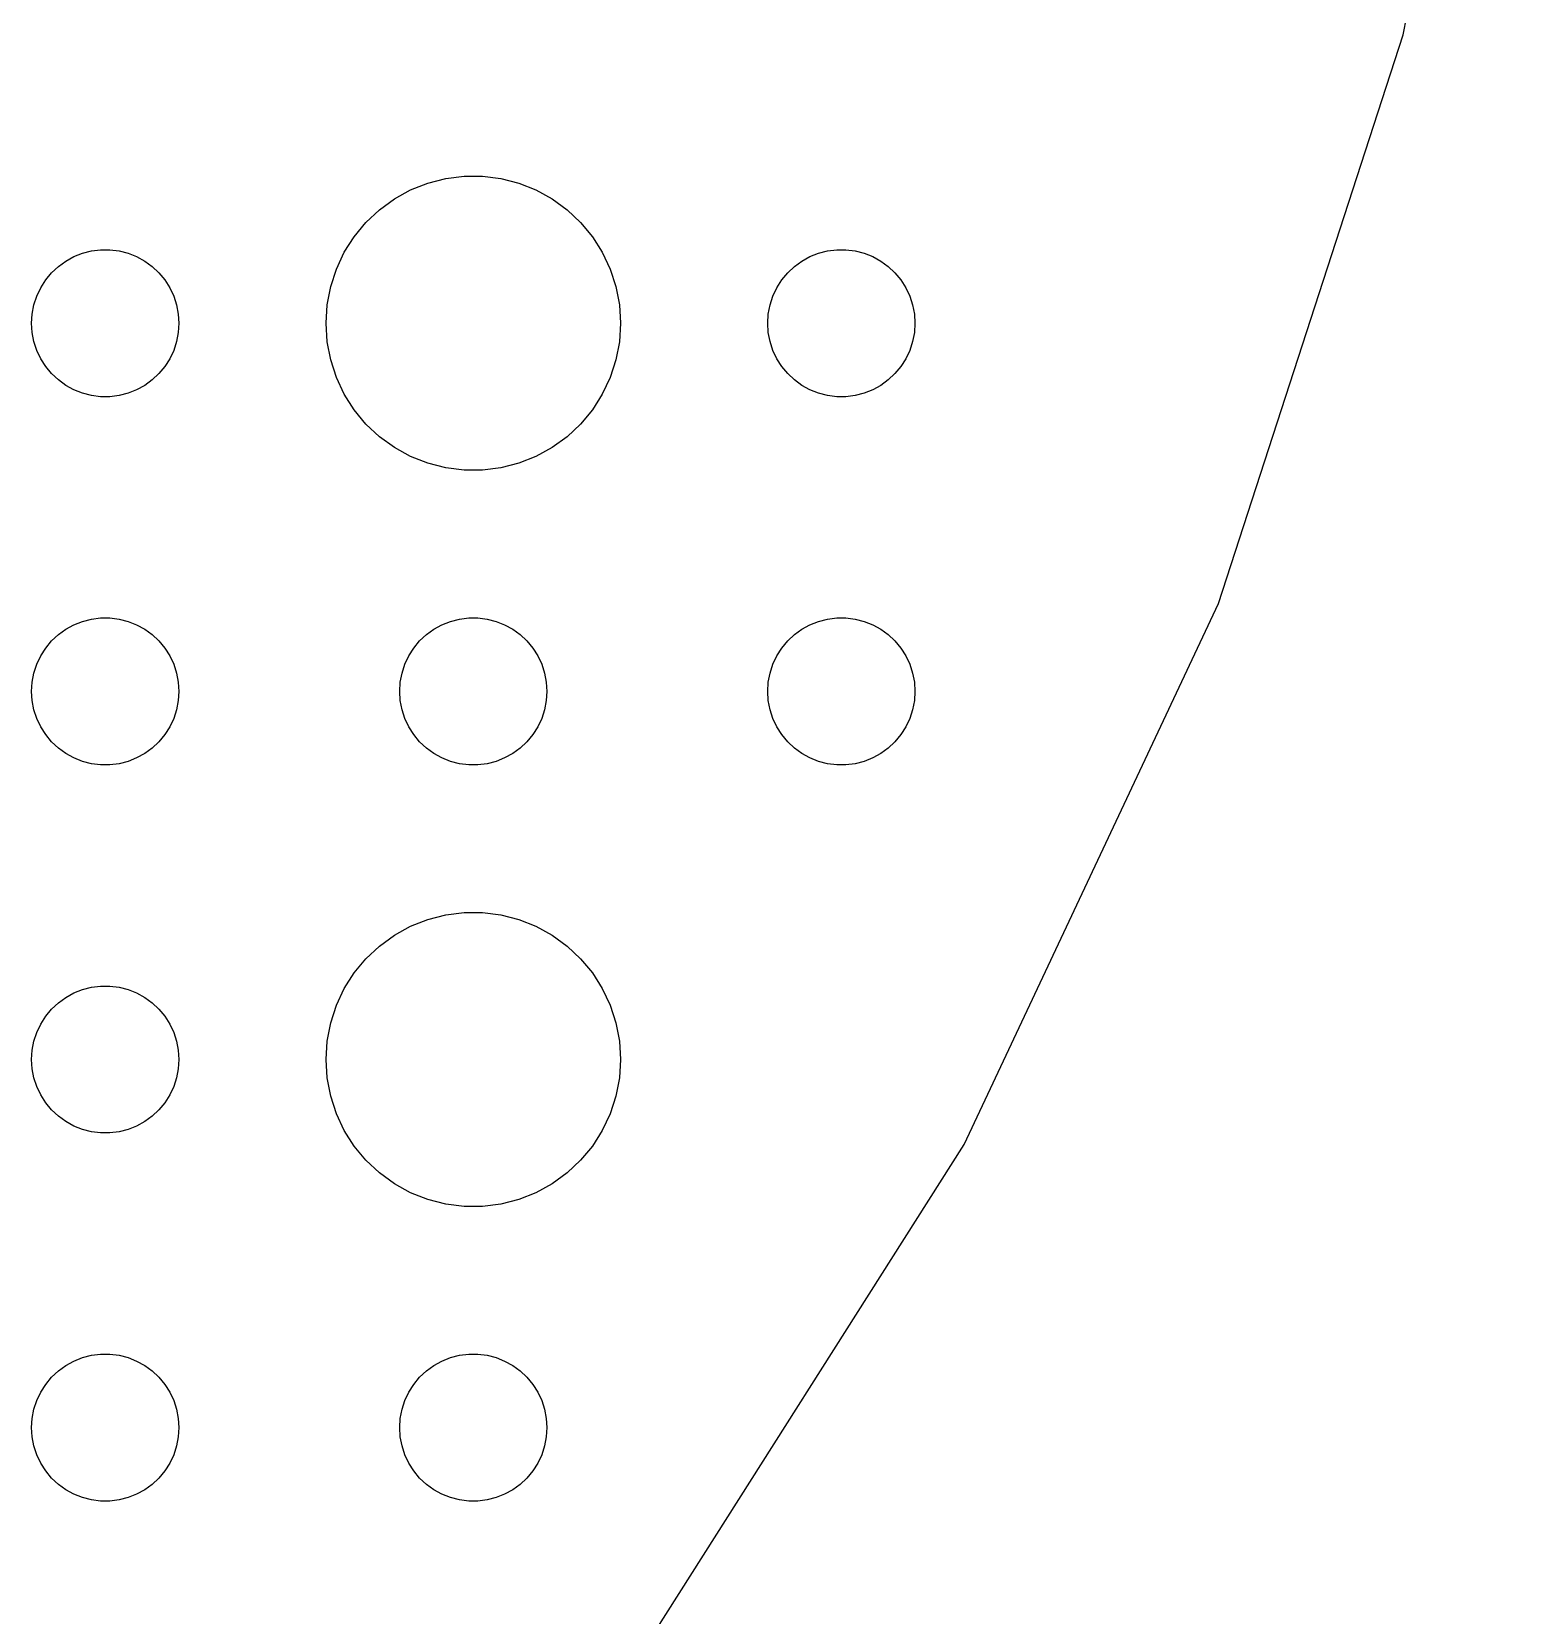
# Model space of a CAD drawing. Header units: metres. Extents: x -97 to 97, y -97 to 97.
# Drawn here: x 66 to 96.24, y -56.32 to -24.06 of the extents above; entities that cross this region are included whole.
import ezdxf

# ---------------------------------------------------------------- set-up
doc = ezdxf.new("R2010")
doc.units = ezdxf.units.M

msp = doc.modelspace()

# ---------------------------------------------------------------- linework, layer by layer
for p, q in [((93.9526, -24.1229), (96.2351, -12.1573)), ((90.1883, -35.7081), (93.9526, -24.1229)), ((74.073, -27.1468), (74.4379, -27.0531)), ((74.4379, -27.0531), (74.8116, -27.0059)), ((74.8116, -27.0059), (75.1884, -27.0059)), ((75.1884, -27.0059), (75.5621, -27.0531)), ((75.5621, -27.0531), (75.927, -27.1468)), ((73.3925, -27.467), (73.7227, -27.2855)), ((73.7227, -27.2855), (74.073, -27.1468)), ((75.927, -27.1468), (76.2773, -27.2855)), ((76.2773, -27.2855), (76.6075, -27.467)), ((72.8131, -27.9464), (73.0877, -27.6884)), ((73.0877, -27.6884), (73.3925, -27.467)), ((76.6075, -27.467), (76.9123, -27.6884)), ((76.9123, -27.6884), (77.1869, -27.9464)), ((72.573, -28.2366), (72.8131, -27.9464)), ((77.1869, -27.9464), (77.427, -28.2366)), ((72.3711, -28.5547), (72.573, -28.2366)), ((77.427, -28.2366), (77.6289, -28.5547)), ((66.6963, -28.7335), (66.8613, -28.6427)), ((66.8613, -28.6427), (67.0365, -28.5734)), ((67.0365, -28.5734), (67.2189, -28.5266)), ((67.2189, -28.5266), (67.4058, -28.503)), ((67.4058, -28.503), (67.5942, -28.503)), ((67.5942, -28.503), (67.7811, -28.5266)), ((67.7811, -28.5266), (67.9635, -28.5734)), ((67.9635, -28.5734), (68.1387, -28.6427)), ((68.1387, -28.6427), (68.3037, -28.7335)), ((72.2107, -28.8956), (72.3711, -28.5547)), ((77.6289, -28.5547), (77.7893, -28.8956)), ((81.6963, -28.7335), (81.8613, -28.6427)), ((81.8613, -28.6427), (82.0365, -28.5734)), ((82.0365, -28.5734), (82.2189, -28.5266)), ((82.2189, -28.5266), (82.4058, -28.503)), ((82.4058, -28.503), (82.5942, -28.503)), ((82.5942, -28.503), (82.7811, -28.5266)), ((82.7811, -28.5266), (82.9635, -28.5734)), ((82.9635, -28.5734), (83.1387, -28.6427)), ((83.1387, -28.6427), (83.3037, -28.7335)), ((66.2865, -29.1183), (66.4065, -28.9732)), ((66.4065, -28.9732), (66.5439, -28.8442)), ((66.5439, -28.8442), (66.6963, -28.7335)), ((68.3037, -28.7335), (68.4561, -28.8442)), ((68.4561, -28.8442), (68.5934, -28.9732)), ((68.5934, -28.9732), (68.7135, -29.1183)), ((72.0943, -29.2539), (72.2107, -28.8956)), ((77.7893, -28.8956), (77.9057, -29.2539)), ((81.2865, -29.1183), (81.4065, -28.9732)), ((81.4065, -28.9732), (81.5439, -28.8442)), ((81.5439, -28.8442), (81.6963, -28.7335)), ((83.3037, -28.7335), (83.4561, -28.8442)), ((83.4561, -28.8442), (83.5934, -28.9732)), ((83.5934, -28.9732), (83.7135, -29.1183)), ((66.1053, -29.4478), (66.1855, -29.2774)), ((66.1855, -29.2774), (66.2865, -29.1183)), ((68.7135, -29.1183), (68.8145, -29.2774)), ((68.8145, -29.2774), (68.8947, -29.4478)), ((72.0237, -29.624), (72.0943, -29.2539)), ((77.9057, -29.2539), (77.9763, -29.624)), ((81.1053, -29.4478), (81.1855, -29.2774)), ((81.1855, -29.2774), (81.2865, -29.1183)), ((83.7135, -29.1183), (83.8145, -29.2774)), ((83.8145, -29.2774), (83.8947, -29.4478)), ((66.0118, -29.812), (66.0471, -29.627)), ((66.0471, -29.627), (66.1053, -29.4478)), ((68.8947, -29.4478), (68.9529, -29.627)), ((68.9529, -29.627), (68.9882, -29.812)), ((72, -30), (72.0237, -29.624)), ((77.9763, -29.624), (78, -30)), ((81.0118, -29.812), (81.0471, -29.627)), ((81.0471, -29.627), (81.1053, -29.4478)), ((83.8947, -29.4478), (83.9529, -29.627)), ((83.9529, -29.627), (83.9882, -29.812)), ((66, -30), (66.0118, -29.812)), ((66.0118, -30.188), (66, -30)), ((68.9882, -29.812), (69, -30)), ((69, -30), (68.9882, -30.188)), ((72.0237, -30.376), (72, -30)), ((78, -30), (77.9763, -30.376)), ((81, -30), (81.0118, -29.812)), ((81.0118, -30.188), (81, -30)), ((83.9882, -29.812), (84, -30)), ((84, -30), (83.9882, -30.188)), ((66.0471, -30.373), (66.0118, -30.188)), ((68.9882, -30.188), (68.9529, -30.373)), ((81.0471, -30.373), (81.0118, -30.188)), ((83.9882, -30.188), (83.9529, -30.373)), ((66.1053, -30.5522), (66.0471, -30.373)), ((66.1855, -30.7226), (66.1053, -30.5522)), ((68.8947, -30.5522), (68.8145, -30.7226)), ((68.9529, -30.373), (68.8947, -30.5522)), ((72.0943, -30.7461), (72.0237, -30.376)), ((77.9763, -30.376), (77.9057, -30.7461)), ((81.1053, -30.5522), (81.0471, -30.373)), ((81.1855, -30.7226), (81.1053, -30.5522)), ((83.8947, -30.5522), (83.8145, -30.7226)), ((83.9529, -30.373), (83.8947, -30.5522)), ((66.2865, -30.8817), (66.1855, -30.7226)), ((66.4065, -31.0268), (66.2865, -30.8817)), ((68.7135, -30.8817), (68.5934, -31.0268)), ((68.8145, -30.7226), (68.7135, -30.8817)), ((72.2107, -31.1044), (72.0943, -30.7461)), ((77.9057, -30.7461), (77.7893, -31.1044)), ((81.2865, -30.8817), (81.1855, -30.7226)), ((81.4065, -31.0268), (81.2865, -30.8817)), ((83.7135, -30.8817), (83.5934, -31.0268)), ((83.8145, -30.7226), (83.7135, -30.8817)), ((66.5439, -31.1558), (66.4065, -31.0268)), ((66.6963, -31.2665), (66.5439, -31.1558)), ((66.8613, -31.3572), (66.6963, -31.2665)), ((68.3037, -31.2665), (68.1387, -31.3572)), ((68.4561, -31.1558), (68.3037, -31.2665)), ((68.5934, -31.0268), (68.4561, -31.1558)), ((72.3711, -31.4453), (72.2107, -31.1044)), ((77.7893, -31.1044), (77.6289, -31.4453)), ((81.5439, -31.1558), (81.4065, -31.0268)), ((81.6963, -31.2665), (81.5439, -31.1558)), ((81.8613, -31.3572), (81.6963, -31.2665)), ((83.3037, -31.2665), (83.1387, -31.3572)), ((83.4561, -31.1558), (83.3037, -31.2665)), ((83.5934, -31.0268), (83.4561, -31.1558)), ((67.0365, -31.4266), (66.8613, -31.3572)), ((67.2189, -31.4734), (67.0365, -31.4266)), ((67.4058, -31.497), (67.2189, -31.4734)), ((67.5942, -31.497), (67.4058, -31.497)), ((67.7811, -31.4734), (67.5942, -31.497)), ((67.9635, -31.4266), (67.7811, -31.4734)), ((68.1387, -31.3572), (67.9635, -31.4266)), ((72.573, -31.7634), (72.3711, -31.4453)), ((77.6289, -31.4453), (77.427, -31.7634)), ((82.0365, -31.4266), (81.8613, -31.3572)), ((82.2189, -31.4734), (82.0365, -31.4266)), ((82.4058, -31.497), (82.2189, -31.4734)), ((82.5942, -31.497), (82.4058, -31.497)), ((82.7811, -31.4734), (82.5942, -31.497)), ((82.9635, -31.4266), (82.7811, -31.4734)), ((83.1387, -31.3572), (82.9635, -31.4266)), ((72.8131, -32.0536), (72.573, -31.7634)), ((77.427, -31.7634), (77.1869, -32.0536)), ((73.0877, -32.3115), (72.8131, -32.0536)), ((77.1869, -32.0536), (76.9123, -32.3115)), ((73.3925, -32.533), (73.0877, -32.3115)), ((73.7227, -32.7145), (73.3925, -32.533)), ((76.6075, -32.533), (76.2773, -32.7145)), ((76.9123, -32.3115), (76.6075, -32.533)), ((74.073, -32.8532), (73.7227, -32.7145)), ((74.4379, -32.9469), (74.073, -32.8532)), ((75.927, -32.8532), (75.5621, -32.9469)), ((76.2773, -32.7145), (75.927, -32.8532)), ((74.8116, -32.9941), (74.4379, -32.9469)), ((75.1884, -32.9941), (74.8116, -32.9941)), ((75.5621, -32.9469), (75.1884, -32.9941)), ((85.0017, -46.7301), (90.1883, -35.7081)), ((66.8613, -36.1428), (67.0365, -36.0734)), ((67.0365, -36.0734), (67.2189, -36.0266)), ((67.2189, -36.0266), (67.4058, -36.003)), ((67.4058, -36.003), (67.5942, -36.003)), ((67.5942, -36.003), (67.7811, -36.0266)), ((67.7811, -36.0266), (67.9635, -36.0734)), ((67.9635, -36.0734), (68.1387, -36.1428)), ((74.3613, -36.1428), (74.5365, -36.0734)), ((74.5365, -36.0734), (74.7189, -36.0266)), ((74.7189, -36.0266), (74.9058, -36.003)), ((74.9058, -36.003), (75.0942, -36.003)), ((75.0942, -36.003), (75.2811, -36.0266)), ((75.2811, -36.0266), (75.4635, -36.0734)), ((75.4635, -36.0734), (75.6387, -36.1428)), ((81.8613, -36.1428), (82.0365, -36.0734)), ((82.0365, -36.0734), (82.2189, -36.0266)), ((82.2189, -36.0266), (82.4058, -36.003)), ((82.4058, -36.003), (82.5942, -36.003)), ((82.5942, -36.003), (82.7811, -36.0266)), ((82.7811, -36.0266), (82.9635, -36.0734)), ((82.9635, -36.0734), (83.1387, -36.1428)), ((66.4065, -36.4732), (66.5439, -36.3442)), ((66.5439, -36.3442), (66.6963, -36.2335)), ((66.6963, -36.2335), (66.8613, -36.1428)), ((68.1387, -36.1428), (68.3037, -36.2335)), ((68.3037, -36.2335), (68.4561, -36.3442)), ((68.4561, -36.3442), (68.5934, -36.4732)), ((73.9065, -36.4732), (74.0439, -36.3442)), ((74.0439, -36.3442), (74.1963, -36.2335)), ((74.1963, -36.2335), (74.3613, -36.1428)), ((75.6387, -36.1428), (75.8037, -36.2335)), ((75.8037, -36.2335), (75.9561, -36.3442)), ((75.9561, -36.3442), (76.0934, -36.4732)), ((81.4065, -36.4732), (81.5439, -36.3442)), ((81.5439, -36.3442), (81.6963, -36.2335)), ((81.6963, -36.2335), (81.8613, -36.1428)), ((83.1387, -36.1428), (83.3037, -36.2335)), ((83.3037, -36.2335), (83.4561, -36.3442)), ((83.4561, -36.3442), (83.5934, -36.4732)), ((66.1053, -36.9478), (66.1855, -36.7774)), ((66.1855, -36.7774), (66.2865, -36.6183)), ((66.2865, -36.6183), (66.4065, -36.4732)), ((68.5934, -36.4732), (68.7135, -36.6183)), ((68.7135, -36.6183), (68.8145, -36.7774)), ((68.8145, -36.7774), (68.8947, -36.9478)), ((73.6053, -36.9478), (73.6855, -36.7774)), ((73.6855, -36.7774), (73.7865, -36.6183)), ((73.7865, -36.6183), (73.9065, -36.4732)), ((76.0934, -36.4732), (76.2135, -36.6183)), ((76.2135, -36.6183), (76.3145, -36.7774)), ((76.3145, -36.7774), (76.3947, -36.9478)), ((81.1053, -36.9478), (81.1855, -36.7774)), ((81.1855, -36.7774), (81.2865, -36.6183)), ((81.2865, -36.6183), (81.4065, -36.4732)), ((83.5934, -36.4732), (83.7135, -36.6183)), ((83.7135, -36.6183), (83.8145, -36.7774)), ((83.8145, -36.7774), (83.8947, -36.9478)), ((66.0471, -37.127), (66.1053, -36.9478)), ((68.8947, -36.9478), (68.9529, -37.127)), ((73.5471, -37.127), (73.6053, -36.9478)), ((76.3947, -36.9478), (76.4529, -37.127)), ((81.0471, -37.127), (81.1053, -36.9478)), ((83.8947, -36.9478), (83.9529, -37.127)), ((66, -37.5), (66.0118, -37.312)), ((66.0118, -37.312), (66.0471, -37.127)), ((68.9529, -37.127), (68.9882, -37.312)), ((68.9882, -37.312), (69, -37.5)), ((73.5, -37.5), (73.5118, -37.312)), ((73.5118, -37.312), (73.5471, -37.127)), ((76.4529, -37.127), (76.4882, -37.312)), ((76.4882, -37.312), (76.5, -37.5)), ((81, -37.5), (81.0118, -37.312)), ((81.0118, -37.312), (81.0471, -37.127)), ((83.9529, -37.127), (83.9882, -37.312)), ((83.9882, -37.312), (84, -37.5)), ((66.0118, -37.688), (66, -37.5)), ((66.0471, -37.873), (66.0118, -37.688)), ((68.9882, -37.688), (68.9529, -37.873)), ((69, -37.5), (68.9882, -37.688)), ((73.5118, -37.688), (73.5, -37.5)), ((73.5471, -37.873), (73.5118, -37.688)), ((76.4882, -37.688), (76.4529, -37.873)), ((76.5, -37.5), (76.4882, -37.688)), ((81.0118, -37.688), (81, -37.5)), ((81.0471, -37.873), (81.0118, -37.688)), ((83.9882, -37.688), (83.9529, -37.873)), ((84, -37.5), (83.9882, -37.688)), ((66.1053, -38.0522), (66.0471, -37.873)), ((66.1855, -38.2226), (66.1053, -38.0522)), ((68.8947, -38.0522), (68.8145, -38.2226)), ((68.9529, -37.873), (68.8947, -38.0522)), ((73.6053, -38.0522), (73.5471, -37.873)), ((73.6855, -38.2226), (73.6053, -38.0522)), ((76.3947, -38.0522), (76.3145, -38.2226)), ((76.4529, -37.873), (76.3947, -38.0522)), ((81.1053, -38.0522), (81.0471, -37.873)), ((81.1855, -38.2226), (81.1053, -38.0522)), ((83.8947, -38.0522), (83.8145, -38.2226)), ((83.9529, -37.873), (83.8947, -38.0522)), ((66.2865, -38.3817), (66.1855, -38.2226)), ((66.4065, -38.5268), (66.2865, -38.3817)), ((68.7135, -38.3817), (68.5934, -38.5268)), ((68.8145, -38.2226), (68.7135, -38.3817)), ((73.7865, -38.3817), (73.6855, -38.2226)), ((73.9065, -38.5268), (73.7865, -38.3817)), ((76.2135, -38.3817), (76.0934, -38.5268)), ((76.3145, -38.2226), (76.2135, -38.3817)), ((81.2865, -38.3817), (81.1855, -38.2226)), ((81.4065, -38.5268), (81.2865, -38.3817)), ((83.7135, -38.3817), (83.5934, -38.5268)), ((83.8145, -38.2226), (83.7135, -38.3817)), ((66.5439, -38.6558), (66.4065, -38.5268)), ((66.6963, -38.7665), (66.5439, -38.6558)), ((68.4561, -38.6558), (68.3037, -38.7665)), ((68.5934, -38.5268), (68.4561, -38.6558)), ((74.0439, -38.6558), (73.9065, -38.5268)), ((74.1963, -38.7665), (74.0439, -38.6558)), ((75.9561, -38.6558), (75.8037, -38.7665)), ((76.0934, -38.5268), (75.9561, -38.6558)), ((81.5439, -38.6558), (81.4065, -38.5268)), ((81.6963, -38.7665), (81.5439, -38.6558)), ((83.4561, -38.6558), (83.3037, -38.7665)), ((83.5934, -38.5268), (83.4561, -38.6558)), ((66.8613, -38.8572), (66.6963, -38.7665)), ((67.0365, -38.9266), (66.8613, -38.8572)), ((67.2189, -38.9734), (67.0365, -38.9266)), ((67.4058, -38.997), (67.2189, -38.9734)), ((67.5942, -38.997), (67.4058, -38.997)), ((67.7811, -38.9734), (67.5942, -38.997)), ((67.9635, -38.9266), (67.7811, -38.9734)), ((68.1387, -38.8572), (67.9635, -38.9266)), ((68.3037, -38.7665), (68.1387, -38.8572)), ((74.3613, -38.8572), (74.1963, -38.7665)), ((74.5365, -38.9266), (74.3613, -38.8572)), ((74.7189, -38.9734), (74.5365, -38.9266)), ((74.9058, -38.997), (74.7189, -38.9734)), ((75.0942, -38.997), (74.9058, -38.997)), ((75.2811, -38.9734), (75.0942, -38.997)), ((75.4635, -38.9266), (75.2811, -38.9734)), ((75.6387, -38.8572), (75.4635, -38.9266)), ((75.8037, -38.7665), (75.6387, -38.8572)), ((81.8613, -38.8572), (81.6963, -38.7665)), ((82.0365, -38.9266), (81.8613, -38.8572)), ((82.2189, -38.9734), (82.0365, -38.9266)), ((82.4058, -38.997), (82.2189, -38.9734)), ((82.5942, -38.997), (82.4058, -38.997)), ((82.7811, -38.9734), (82.5942, -38.997)), ((82.9635, -38.9266), (82.7811, -38.9734)), ((83.1387, -38.8572), (82.9635, -38.9266)), ((83.3037, -38.7665), (83.1387, -38.8572)), ((73.7227, -42.2855), (74.073, -42.1468)), ((74.073, -42.1468), (74.4379, -42.0531)), ((74.4379, -42.0531), (74.8116, -42.0059)), ((74.8116, -42.0059), (75.1884, -42.0059)), ((75.1884, -42.0059), (75.5621, -42.0531)), ((75.5621, -42.0531), (75.927, -42.1468)), ((75.927, -42.1468), (76.2773, -42.2855)), ((73.0877, -42.6885), (73.3925, -42.467)), ((73.3925, -42.467), (73.7227, -42.2855)), ((76.2773, -42.2855), (76.6075, -42.467)), ((76.6075, -42.467), (76.9123, -42.6885)), ((72.8131, -42.9464), (73.0877, -42.6885)), ((76.9123, -42.6885), (77.1869, -42.9464)), ((72.573, -43.2366), (72.8131, -42.9464)), ((77.1869, -42.9464), (77.427, -43.2366)), ((67.0365, -43.5734), (67.2189, -43.5266)), ((67.2189, -43.5266), (67.4058, -43.503)), ((67.4058, -43.503), (67.5942, -43.503)), ((67.5942, -43.503), (67.7811, -43.5266)), ((67.7811, -43.5266), (67.9635, -43.5734)), ((72.2107, -43.8956), (72.3711, -43.5547)), ((72.3711, -43.5547), (72.573, -43.2366)), ((77.427, -43.2366), (77.6289, -43.5547)), ((77.6289, -43.5547), (77.7893, -43.8956)), ((66.4065, -43.9732), (66.5439, -43.8442)), ((66.5439, -43.8442), (66.6963, -43.7335)), ((66.6963, -43.7335), (66.8613, -43.6428)), ((66.8613, -43.6428), (67.0365, -43.5734)), ((67.9635, -43.5734), (68.1387, -43.6428)), ((68.1387, -43.6428), (68.3037, -43.7335)), ((68.3037, -43.7335), (68.4561, -43.8442)), ((68.4561, -43.8442), (68.5934, -43.9732)), ((66.1855, -44.2774), (66.2865, -44.1183)), ((66.2865, -44.1183), (66.4065, -43.9732)), ((68.5934, -43.9732), (68.7135, -44.1183)), ((68.7135, -44.1183), (68.8145, -44.2774)), ((72.0943, -44.2539), (72.2107, -43.8956)), ((77.7893, -43.8956), (77.9057, -44.2539)), ((66.0471, -44.627), (66.1053, -44.4478)), ((66.1053, -44.4478), (66.1855, -44.2774)), ((68.8145, -44.2774), (68.8947, -44.4478)), ((68.8947, -44.4478), (68.9529, -44.627)), ((72.0237, -44.624), (72.0943, -44.2539)), ((77.9057, -44.2539), (77.9763, -44.624)), ((66, -45), (66.0118, -44.812)), ((66.0118, -44.812), (66.0471, -44.627)), ((68.9529, -44.627), (68.9882, -44.812)), ((68.9882, -44.812), (69, -45)), ((72, -45), (72.0237, -44.624)), ((77.9763, -44.624), (78, -45)), ((66.0118, -45.188), (66, -45)), ((69, -45), (68.9882, -45.188)), ((72.0237, -45.376), (72, -45)), ((78, -45), (77.9763, -45.376)), ((66.0471, -45.373), (66.0118, -45.188)), ((66.1053, -45.5522), (66.0471, -45.373)), ((68.9529, -45.373), (68.8947, -45.5522)), ((68.9882, -45.188), (68.9529, -45.373)), ((72.0943, -45.7461), (72.0237, -45.376)), ((77.9763, -45.376), (77.9057, -45.7461)), ((66.1855, -45.7226), (66.1053, -45.5522)), ((66.2865, -45.8817), (66.1855, -45.7226)), ((68.8145, -45.7226), (68.7135, -45.8817)), ((68.8947, -45.5522), (68.8145, -45.7226)), ((72.2107, -46.1044), (72.0943, -45.7461)), ((77.9057, -45.7461), (77.7893, -46.1044)), ((66.4065, -46.0268), (66.2865, -45.8817)), ((66.5439, -46.1558), (66.4065, -46.0268)), ((68.5934, -46.0268), (68.4561, -46.1558)), ((68.7135, -45.8817), (68.5934, -46.0268)), ((72.3711, -46.4453), (72.2107, -46.1044)), ((77.7893, -46.1044), (77.6289, -46.4453)), ((66.6963, -46.2665), (66.5439, -46.1558)), ((66.8613, -46.3572), (66.6963, -46.2665)), ((67.0365, -46.4266), (66.8613, -46.3572)), ((67.2189, -46.4734), (67.0365, -46.4266)), ((67.9635, -46.4266), (67.7811, -46.4734)), ((68.1387, -46.3572), (67.9635, -46.4266)), ((68.3037, -46.2665), (68.1387, -46.3572)), ((68.4561, -46.1558), (68.3037, -46.2665)), ((72.573, -46.7634), (72.3711, -46.4453)), ((77.6289, -46.4453), (77.427, -46.7634)), ((67.4058, -46.497), (67.2189, -46.4734)), ((67.5942, -46.497), (67.4058, -46.497)), ((67.7811, -46.4734), (67.5942, -46.497)), ((72.8131, -47.0536), (72.573, -46.7634)), ((77.427, -46.7634), (77.1869, -47.0536)), ((78.4746, -57.0152), (85.0017, -46.7301)), ((73.0877, -47.3115), (72.8131, -47.0536)), ((77.1869, -47.0536), (76.9123, -47.3115)), ((73.3925, -47.533), (73.0877, -47.3115)), ((76.9123, -47.3115), (76.6075, -47.533)), ((73.7227, -47.7145), (73.3925, -47.533)), ((74.073, -47.8532), (73.7227, -47.7145)), ((76.2773, -47.7145), (75.927, -47.8532)), ((76.6075, -47.533), (76.2773, -47.7145)), ((74.4379, -47.9469), (74.073, -47.8532)), ((74.8116, -47.9941), (74.4379, -47.9469)), ((75.1884, -47.9941), (74.8116, -47.9941)), ((75.5621, -47.9469), (75.1884, -47.9941)), ((75.927, -47.8532), (75.5621, -47.9469)), ((66.5439, -51.3442), (66.6963, -51.2335)), ((66.6963, -51.2335), (66.8613, -51.1428)), ((66.8613, -51.1428), (67.0365, -51.0734)), ((67.0365, -51.0734), (67.2189, -51.0266)), ((67.2189, -51.0266), (67.4058, -51.003)), ((67.4058, -51.003), (67.5942, -51.003)), ((67.5942, -51.003), (67.7811, -51.0266)), ((67.7811, -51.0266), (67.9635, -51.0734)), ((67.9635, -51.0734), (68.1387, -51.1428)), ((68.1387, -51.1428), (68.3037, -51.2335)), ((68.3037, -51.2335), (68.4561, -51.3442)), ((74.0439, -51.3442), (74.1963, -51.2335)), ((74.1963, -51.2335), (74.3613, -51.1428)), ((74.3613, -51.1428), (74.5365, -51.0734)), ((74.5365, -51.0734), (74.7189, -51.0266)), ((74.7189, -51.0266), (74.9058, -51.003)), ((74.9058, -51.003), (75.0942, -51.003)), ((75.0942, -51.003), (75.2811, -51.0266)), ((75.2811, -51.0266), (75.4635, -51.0734)), ((75.4635, -51.0734), (75.6387, -51.1428)), ((75.6387, -51.1428), (75.8037, -51.2335)), ((75.8037, -51.2335), (75.9561, -51.3442)), ((66.1855, -51.7774), (66.2865, -51.6183)), ((66.2865, -51.6183), (66.4065, -51.4732)), ((66.4065, -51.4732), (66.5439, -51.3442)), ((68.4561, -51.3442), (68.5934, -51.4732)), ((68.5934, -51.4732), (68.7135, -51.6183)), ((68.7135, -51.6183), (68.8145, -51.7774)), ((73.6855, -51.7774), (73.7865, -51.6183)), ((73.7865, -51.6183), (73.9065, -51.4732)), ((73.9065, -51.4732), (74.0439, -51.3442)), ((75.9561, -51.3442), (76.0934, -51.4732)), ((76.0934, -51.4732), (76.2135, -51.6183)), ((76.2135, -51.6183), (76.3145, -51.7774)), ((66.1053, -51.9478), (66.1855, -51.7774)), ((68.8145, -51.7774), (68.8947, -51.9478)), ((73.6053, -51.9478), (73.6855, -51.7774)), ((76.3145, -51.7774), (76.3947, -51.9478)), ((66.0118, -52.312), (66.0471, -52.127)), ((66.0471, -52.127), (66.1053, -51.9478)), ((68.8947, -51.9478), (68.9529, -52.127)), ((68.9529, -52.127), (68.9882, -52.312)), ((73.5118, -52.312), (73.5471, -52.127)), ((73.5471, -52.127), (73.6053, -51.9478)), ((76.3947, -51.9478), (76.4529, -52.127)), ((76.4529, -52.127), (76.4882, -52.312)), ((66, -52.5), (66.0118, -52.312)), ((66.0118, -52.688), (66, -52.5)), ((68.9882, -52.312), (69, -52.5)), ((69, -52.5), (68.9882, -52.688)), ((73.5, -52.5), (73.5118, -52.312)), ((73.5118, -52.688), (73.5, -52.5)), ((76.4882, -52.312), (76.5, -52.5)), ((76.5, -52.5), (76.4882, -52.688)), ((66.0471, -52.873), (66.0118, -52.688)), ((66.1053, -53.0522), (66.0471, -52.873)), ((68.9529, -52.873), (68.8947, -53.0522)), ((68.9882, -52.688), (68.9529, -52.873)), ((73.5471, -52.873), (73.5118, -52.688)), ((73.6053, -53.0522), (73.5471, -52.873)), ((76.4529, -52.873), (76.3947, -53.0522)), ((76.4882, -52.688), (76.4529, -52.873)), ((66.1855, -53.2226), (66.1053, -53.0522)), ((66.2865, -53.3817), (66.1855, -53.2226)), ((68.8145, -53.2226), (68.7135, -53.3817)), ((68.8947, -53.0522), (68.8145, -53.2226)), ((73.6855, -53.2226), (73.6053, -53.0522)), ((73.7865, -53.3817), (73.6855, -53.2226)), ((76.3145, -53.2226), (76.2135, -53.3817)), ((76.3947, -53.0522), (76.3145, -53.2226)), ((66.4065, -53.5268), (66.2865, -53.3817)), ((66.5439, -53.6558), (66.4065, -53.5268)), ((68.5934, -53.5268), (68.4561, -53.6558)), ((68.7135, -53.3817), (68.5934, -53.5268)), ((73.9065, -53.5268), (73.7865, -53.3817)), ((74.0439, -53.6558), (73.9065, -53.5268)), ((76.0934, -53.5268), (75.9561, -53.6558)), ((76.2135, -53.3817), (76.0934, -53.5268)), ((66.6963, -53.7665), (66.5439, -53.6558)), ((66.8613, -53.8572), (66.6963, -53.7665)), ((67.0365, -53.9266), (66.8613, -53.8572)), ((68.1387, -53.8572), (67.9635, -53.9266)), ((68.3037, -53.7665), (68.1387, -53.8572)), ((68.4561, -53.6558), (68.3037, -53.7665)), ((74.1963, -53.7665), (74.0439, -53.6558)), ((74.3613, -53.8572), (74.1963, -53.7665)), ((74.5365, -53.9266), (74.3613, -53.8572)), ((75.6387, -53.8572), (75.4635, -53.9266)), ((75.8037, -53.7665), (75.6387, -53.8572)), ((75.9561, -53.6558), (75.8037, -53.7665)), ((67.2189, -53.9734), (67.0365, -53.9266)), ((67.4058, -53.997), (67.2189, -53.9734)), ((67.5942, -53.997), (67.4058, -53.997)), ((67.7811, -53.9734), (67.5942, -53.997)), ((67.9635, -53.9266), (67.7811, -53.9734)), ((74.7189, -53.9734), (74.5365, -53.9266)), ((74.9058, -53.997), (74.7189, -53.9734)), ((75.0942, -53.997), (74.9058, -53.997)), ((75.2811, -53.9734), (75.0942, -53.997)), ((75.4635, -53.9266), (75.2811, -53.9734))]:
    msp.add_line(p, q)

doc.saveas('drawing.dxf')
